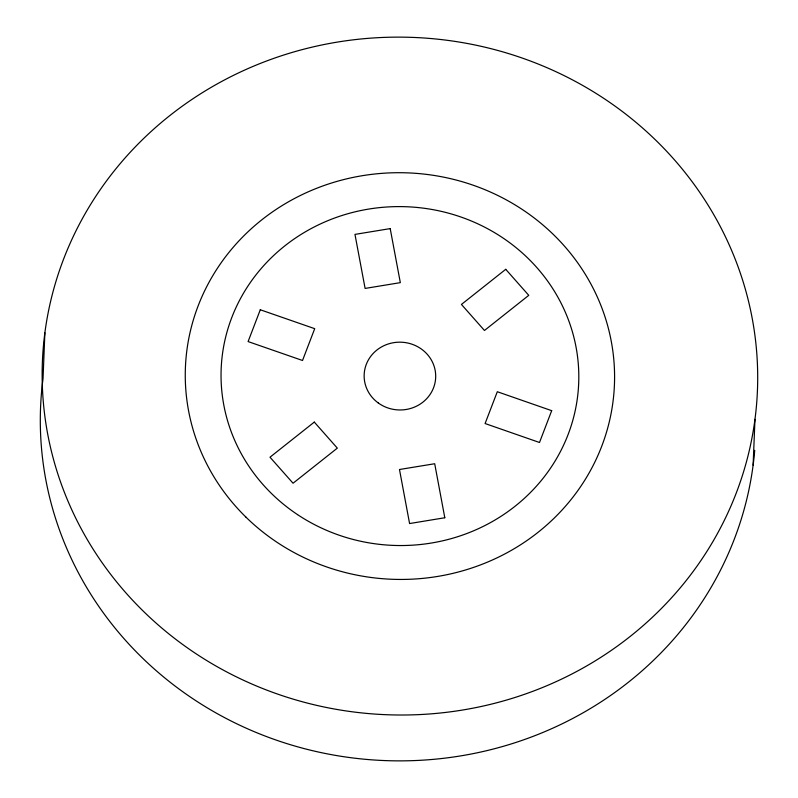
<?xml version="1.0" encoding="UTF-8"?>
<svg xmlns="http://www.w3.org/2000/svg" width="798" height="798" viewBox="0 0 798 798"><rect width="100%" height="100%" fill="white"/><g stroke="black" fill="none" stroke-linecap="round" stroke-linejoin="round"><path stroke-width="1.2" d="M44.878 332.846L43.032 378.691A357.803 338.911 2.3 0 0 361.803 758.968A357.803 338.911 2.3 0 0 754.718 450.341M753.122 465.154L754.968 419.309A357.803 338.911 2.3 0 0 260.577 63.321A357.803 338.911 2.3 0 0 184.218 645.592A357.803 338.911 2.3 0 0 754.968 419.309M260.288 309.764L248.098 341.574L302.522 360.487L314.711 328.676L260.288 309.764M551.687 410.671L539.498 442.491L485.094 423.539L497.304 391.728L551.687 410.671M505.733 269.315L461.434 304.437L484.466 330.472L528.765 295.34L505.733 269.315M314.302 422.092L269.993 457.204L293.046 483.229L337.325 448.127L314.302 422.092M390.202 228.607L354.97 234.393L365.105 288.427L400.327 282.642L390.202 228.607M444.805 517.752L409.583 523.548L399.479 469.503L434.701 463.738L444.805 517.752M297.514 514.6A178.902 169.455 2.3 0 0 578.151 391.359A178.902 169.455 2.3 0 0 324.108 222.263A178.902 169.455 2.3 0 0 297.514 514.6M245.984 517.174A214.682 203.35 2.3 0 0 606.46 432.356A214.682 203.35 2.3 0 0 347.32 178.692A214.682 203.35 2.3 0 0 245.984 517.174M378.352 403.03A35.78 33.895 2.3 0 0 435.429 380.397A35.78 33.895 2.3 0 0 385.983 344.796A35.78 33.895 2.3 0 0 378.352 403.03"/></g></svg>
